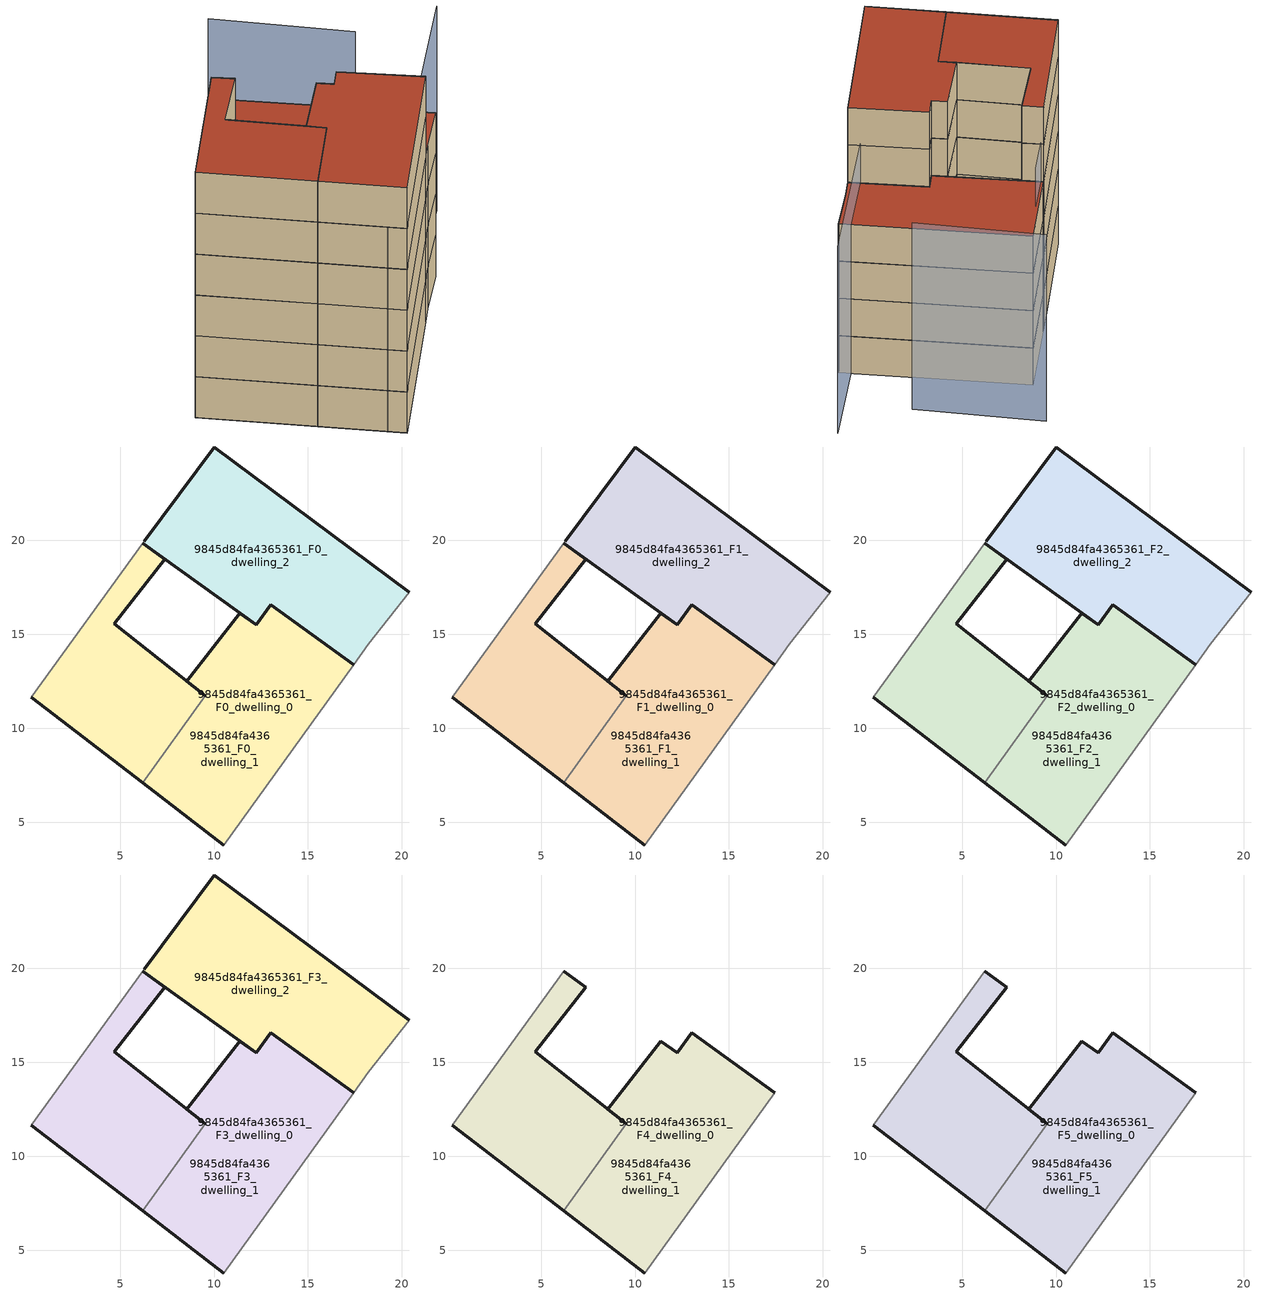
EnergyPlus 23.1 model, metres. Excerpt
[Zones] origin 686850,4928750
9845d84fa4365361_F0_dwelling_0
 floor ground (EU_floor_Construction): 6.2,7.1 9.54,11.75 8.56,12.52 4.68,15.58 7.38,19.01 6.21,19.87 6.21,19.86 0.28,11.65 z0; 10.52,3.79 17.42,13.39 13.01,16.57 12.25,15.51 11.38,16.14 8.56,12.52 9.54,11.75 6.2,7.1 z0
 wall outside (EU_wall_Construction): 6.2,7.1 0.28,11.65 / 6.21,19.87 7.39,19.01 4.68,15.58 9.54,11.75 z0:3
 wall adiabatic (EU_wall_Construction): 0.28,11.65 6.21,19.86 6.21,19.87 z0:3
 wall to 9845d84fa4365361_F0_dwelling_1 (EU_wall_Construction): 9.54,11.75 6.2,7.1 z0:3
9845d84fa4365361_F0_dwelling_1
 floor ground (EU_floor_Construction): 6.2,7.1 9.54,11.75 8.56,12.52 4.68,15.58 7.38,19.01 6.21,19.87 6.21,19.86 0.28,11.65 z0; 10.52,3.79 17.42,13.39 13.01,16.57 12.25,15.51 11.38,16.14 8.56,12.52 9.54,11.75 6.2,7.1 z0
 wall outside (EU_wall_Construction): 10.52,3.79 6.2,7.1 / 9.54,11.75 8.56,12.52 11.38,16.14 12.25,15.51 13.01,16.57 17.42,13.39 z0:3
 wall adiabatic (EU_wall_Construction): 17.42,13.39 10.52,3.79 z0:3
9845d84fa4365361_F0_dwelling_2
 floor ground (EU_floor_Construction): 18.21,14.49 20.38,17.25 10,24.98 6.29,19.97 6.21,19.87 12.25,15.51 13.01,16.57 17.42,13.39 z0
 wall outside (EU_wall_Construction): 6.29,19.97 10,24.98 20.38,17.25 / 17.42,13.39 13.01,16.57 12.25,15.51 6.21,19.87 z0:3
 wall adiabatic (EU_wall_Construction): 6.21,19.87 6.29,19.97 / 20.38,17.25 18.21,14.49 17.42,13.39 z0:3
9845d84fa4365361_F1_dwelling_0
 floor outside (EU_floor_Construction): 10.52,3.79 17.42,13.39 13.01,16.57 12.25,15.51 11.38,16.14 8.56,12.52 9.54,11.75 6.2,7.1 z3; 6.2,7.1 9.54,11.75 8.56,12.52 4.68,15.58 7.38,19.01 6.21,19.87 6.21,19.86 0.28,11.65 z3
 wall outside (EU_wall_Construction): 6.2,7.1 0.28,11.65 / 6.21,19.87 7.39,19.01 4.68,15.58 9.54,11.75 z3:6
 wall adiabatic (EU_wall_Construction): 0.28,11.65 6.21,19.86 6.21,19.87 z3:6
 wall to 9845d84fa4365361_F1_dwelling_1 (EU_wall_Construction): 9.54,11.75 6.2,7.1 z3:6
9845d84fa4365361_F1_dwelling_1
 floor to 9845d84fa4365361_F0_dwelling_1 (EU_floor_Construction): 6.2,7.1 9.54,11.75 8.56,12.52 4.68,15.58 7.38,19.01 6.21,19.87 6.21,19.86 0.28,11.65 z3; 10.52,3.79 17.42,13.39 13.01,16.57 12.25,15.51 11.38,16.14 8.56,12.52 9.54,11.75 6.2,7.1 z3
 wall outside (EU_wall_Construction): 10.52,3.79 6.2,7.1 / 9.54,11.75 8.56,12.52 11.38,16.14 12.25,15.51 13.01,16.57 17.42,13.39 z3:6
 wall adiabatic (EU_wall_Construction): 17.42,13.39 10.52,3.79 z3:6
9845d84fa4365361_F1_dwelling_2
 floor to 9845d84fa4365361_F0_dwelling_2 (EU_floor_Construction): 18.21,14.49 20.38,17.25 10,24.98 6.29,19.97 6.21,19.87 12.25,15.51 13.01,16.57 17.42,13.39 z3
 wall outside (EU_wall_Construction): 6.29,19.97 10,24.98 20.38,17.25 / 17.42,13.39 13.01,16.57 12.25,15.51 6.21,19.87 z3:6
 wall adiabatic (EU_wall_Construction): 6.21,19.87 6.29,19.97 / 20.38,17.25 18.21,14.49 17.42,13.39 z3:6
9845d84fa4365361_F2_dwelling_0
 floor outside (EU_floor_Construction): 10.52,3.79 17.42,13.39 13.01,16.57 12.25,15.51 11.38,16.14 8.56,12.52 9.54,11.75 6.2,7.1 z6; 6.2,7.1 9.54,11.75 8.56,12.52 4.68,15.58 7.38,19.01 6.21,19.87 6.21,19.86 0.28,11.65 z6
 wall outside (EU_wall_Construction): 6.2,7.1 0.28,11.65 / 6.21,19.87 7.39,19.01 4.68,15.58 9.54,11.75 z6:9
 wall adiabatic (EU_wall_Construction): 0.28,11.65 6.21,19.86 6.21,19.87 z6:9
 wall to 9845d84fa4365361_F2_dwelling_1 (EU_wall_Construction): 9.54,11.75 6.2,7.1 z6:9
9845d84fa4365361_F2_dwelling_1
 floor to 9845d84fa4365361_F1_dwelling_1 (EU_floor_Construction): 6.2,7.1 9.54,11.75 8.56,12.52 4.68,15.58 7.38,19.01 6.21,19.87 6.21,19.86 0.28,11.65 z6; 10.52,3.79 17.42,13.39 13.01,16.57 12.25,15.51 11.38,16.14 8.56,12.52 9.54,11.75 6.2,7.1 z6
 wall outside (EU_wall_Construction): 10.52,3.79 6.2,7.1 / 9.54,11.75 8.56,12.52 11.38,16.14 12.25,15.51 13.01,16.57 17.42,13.39 z6:9
 wall adiabatic (EU_wall_Construction): 17.42,13.39 10.52,3.79 z6:9
9845d84fa4365361_F2_dwelling_2
 floor to 9845d84fa4365361_F1_dwelling_2 (EU_floor_Construction): 18.21,14.49 20.38,17.25 10,24.98 6.29,19.97 6.21,19.87 12.25,15.51 13.01,16.57 17.42,13.39 z6
 wall outside (EU_wall_Construction): 6.29,19.97 10,24.98 20.38,17.25 / 17.42,13.39 13.01,16.57 12.25,15.51 6.21,19.87 z6:9
 wall adiabatic (EU_wall_Construction): 6.21,19.87 6.29,19.97 / 20.38,17.25 18.21,14.49 17.42,13.39 z6:9
9845d84fa4365361_F3_dwelling_0
 floor outside (EU_floor_Construction): 10.52,3.79 17.42,13.39 13.01,16.57 12.25,15.51 11.38,16.14 8.56,12.52 9.54,11.75 6.2,7.1 z9; 6.2,7.1 9.54,11.75 8.56,12.52 4.68,15.58 7.38,19.01 6.21,19.87 6.21,19.86 0.28,11.65 z9
 wall outside (EU_wall_Construction): 6.2,7.1 0.28,11.65 / 6.21,19.87 7.39,19.01 4.68,15.58 9.54,11.75 z9:12
 wall adiabatic (EU_wall_Construction): 0.28,11.65 6.21,19.86 6.21,19.87 z9:12
 wall to 9845d84fa4365361_F3_dwelling_1 (EU_wall_Construction): 9.54,11.75 6.2,7.1 z9:12
9845d84fa4365361_F3_dwelling_1
 floor to 9845d84fa4365361_F2_dwelling_1 (EU_floor_Construction): 6.2,7.1 9.54,11.75 8.56,12.52 4.68,15.58 7.38,19.01 6.21,19.87 6.21,19.86 0.28,11.65 z9; 10.52,3.79 17.42,13.39 13.01,16.57 12.25,15.51 11.38,16.14 8.56,12.52 9.54,11.75 6.2,7.1 z9
 wall outside (EU_wall_Construction): 10.52,3.79 6.2,7.1 / 9.54,11.75 8.56,12.52 11.38,16.14 12.25,15.51 13.01,16.57 17.42,13.39 z9:12
 wall adiabatic (EU_wall_Construction): 17.42,13.39 10.52,3.79 z9:12
9845d84fa4365361_F3_dwelling_2
 floor to 9845d84fa4365361_F2_dwelling_2 (EU_floor_Construction): 18.21,14.49 20.38,17.25 10,24.98 6.29,19.97 6.21,19.87 12.25,15.51 13.01,16.57 17.42,13.39 z9
 wall outside (EU_wall_Construction): 6.29,19.97 10,24.98 20.38,17.25 / 17.42,13.39 13.01,16.57 12.25,15.51 6.21,19.87 z9:12
 wall adiabatic (EU_wall_Construction): 6.21,19.87 6.29,19.97 / 20.38,17.25 18.21,14.49 17.42,13.39 z9:12
 roof outside (EU_roof_Construction): 20.38,17.25 18.21,14.49 17.42,13.39 13.01,16.57 12.25,15.51 6.21,19.87 6.29,19.97 10,24.98 z12
9845d84fa4365361_F4_dwelling_0
 floor outside (EU_floor_Construction): 10.52,3.79 17.42,13.39 13.01,16.57 12.25,15.51 11.38,16.14 8.56,12.52 9.54,11.75 6.2,7.1 z12; 6.2,7.1 9.54,11.75 8.56,12.52 4.68,15.58 7.38,19.01 6.21,19.87 6.21,19.86 0.28,11.65 z12
 wall outside (EU_wall_Construction): 6.2,7.1 0.28,11.65 / 6.21,19.87 7.39,19.01 4.68,15.58 9.54,11.75 z12:15
 wall adiabatic (EU_wall_Construction): 0.28,11.65 6.21,19.86 6.21,19.87 z12:15
 wall to 9845d84fa4365361_F4_dwelling_1 (EU_wall_Construction): 9.54,11.75 6.2,7.1 z12:15
9845d84fa4365361_F4_dwelling_1
 floor to 9845d84fa4365361_F3_dwelling_1 (EU_floor_Construction): 6.2,7.1 9.54,11.75 8.56,12.52 4.68,15.58 7.38,19.01 6.21,19.87 6.21,19.86 0.28,11.65 z12; 10.52,3.79 17.42,13.39 13.01,16.57 12.25,15.51 11.38,16.14 8.56,12.52 9.54,11.75 6.2,7.1 z12
 wall outside (EU_wall_Construction): 10.52,3.79 6.2,7.1 / 9.54,11.75 8.56,12.52 11.38,16.14 12.25,15.51 13.01,16.57 17.42,13.39 z12:15
 wall adiabatic (EU_wall_Construction): 17.42,13.39 10.52,3.79 z12:15
9845d84fa4365361_F5_dwelling_0
 floor outside (EU_floor_Construction): 10.52,3.79 17.42,13.39 13.01,16.57 12.25,15.51 11.38,16.14 8.56,12.52 9.54,11.75 6.2,7.1 z15; 6.2,7.1 9.54,11.75 8.56,12.52 4.68,15.58 7.38,19.01 6.21,19.87 6.21,19.86 0.28,11.65 z15
 wall outside (EU_wall_Construction): 6.2,7.1 0.28,11.65 / 6.21,19.87 7.39,19.01 4.68,15.58 9.54,11.75 z15:18
 wall adiabatic (EU_wall_Construction): 0.28,11.65 6.21,19.86 6.21,19.87 z15:18
 wall to 9845d84fa4365361_F5_dwelling_1 (EU_wall_Construction): 9.54,11.75 6.2,7.1 z15:18
 roof outside (EU_roof_Construction): 17.42,13.39 10.52,3.79 6.2,7.1 9.54,11.75 8.56,12.52 11.38,16.14 12.25,15.51 13.01,16.57 z18; 7.38,19.01 4.68,15.58 8.56,12.52 9.54,11.75 6.2,7.1 0.28,11.65 6.21,19.86 6.21,19.87 z18
9845d84fa4365361_F5_dwelling_1
 floor to 9845d84fa4365361_F4_dwelling_1 (EU_floor_Construction): 6.2,7.1 9.54,11.75 8.56,12.52 4.68,15.58 7.38,19.01 6.21,19.87 6.21,19.86 0.28,11.65 z15; 10.52,3.79 17.42,13.39 13.01,16.57 12.25,15.51 11.38,16.14 8.56,12.52 9.54,11.75 6.2,7.1 z15
 wall outside (EU_wall_Construction): 10.52,3.79 6.2,7.1 / 9.54,11.75 8.56,12.52 11.38,16.14 12.25,15.51 13.01,16.57 17.42,13.39 z15:18
 wall adiabatic (EU_wall_Construction): 17.42,13.39 10.52,3.79 z15:18
 roof outside (EU_roof_Construction): 17.42,13.39 10.52,3.79 6.2,7.1 9.54,11.75 8.56,12.52 11.38,16.14 12.25,15.51 13.01,16.57 z18; 7.38,19.01 4.68,15.58 8.56,12.52 9.54,11.75 6.2,7.1 0.28,11.65 6.21,19.86 6.21,19.87 z18
shading: 9.58,4.51 23.94,23.23 / 8.07,22.01 0.28,11.65 / 18.3,23.35 11.35,29 z0:15
[Building]
EU S2 Campaign: North Axis=0; Terrain=City; Solar Distribution=FullExterior
[Site:Location]
Bologna: Latitude=44.5; Longitude=11.25; Time Zone=1; Elevation=37
[SizingPeriod:WeatherFileDays]
AnnualSizingPeriod: Begin Month=1; Begin Day of Month=1; End Month=12; End Day of Month=31; Day of Week for Start Day=Monday; Use Weather File Daylight Saving Period=No; Use Weather File Rain and Snow Indicators=No
[MATERIAL]
EU_InternalMass_Material: Roughness=MediumRough; Thickness=0.1; Conductivity=1; Density=1800; Specific Heat=900; Thermal Absorptance=0.9; Solar Absorptance=0.7; Visible Absorptance=0.7
[MATERIAL:NOMASS] Roughness=MediumRough; Thermal Absorptance=0.9; Solar Absorptance=0.7; Visible Absorptance=0.7
Name | Thermal Resistance
EU_wall_NoMass | 0.905828
EU_roof_NoMass | 0.37593
EU_floor_NoMass | 0.67114
[CONSTRUCTION]
EU_wall_Construction: EU_wall_NoMass
EU_roof_Construction: EU_roof_NoMass
EU_floor_Construction: EU_floor_NoMass
EU_InternalMass_Construction: EU_InternalMass_Material
[ZONE] Type=1; Multiplier=1; Ceiling Height=autocalculate; Floor Area=autocalculate; Part of Total Floor Area=Yes
Name | Volume
9845d84fa4365361_F0_dwelling_0; 9845d84fa4365361_F1_dwelling_0; 9845d84fa4365361_F2_dwelling_0; 9845d84fa4365361_F3_dwelling_0; 9845d84fa4365361_F4_dwelling_0; 9845d84fa4365361_F5_dwelling_0; 9845d84fa4365361_F0_dwelling_1; 9845d84fa4365361_F1_dwelling_1; 9845d84fa4365361_F2_dwelling_1; 9845d84fa4365361_F3_dwelling_1; 9845d84fa4365361_F4_dwelling_1; 9845d84fa4365361_F5_dwelling_1 | 354.402
9845d84fa4365361_F0_dwelling_2 | 220.613
9845d84fa4365361_F1_dwelling_2; 9845d84fa4365361_F2_dwelling_2; 9845d84fa4365361_F3_dwelling_2 | 220.614
[INTERNALMASS] Construction=EU_InternalMass_Construction
Name | Zone or ZoneList | Surface Area
9845d84fa4365361_F0_dwelling_0_EU_InternalMass | 9845d84fa4365361_F0_dwelling_0 | 48.8896
9845d84fa4365361_F0_dwelling_1_EU_InternalMass | 9845d84fa4365361_F0_dwelling_1 | 69.2447
9845d84fa4365361_F0_dwelling_2_EU_InternalMass | 9845d84fa4365361_F0_dwelling_2 | 73.541
9845d84fa4365361_F1_dwelling_0_EU_InternalMass | 9845d84fa4365361_F1_dwelling_0 | 48.8896
9845d84fa4365361_F1_dwelling_1_EU_InternalMass | 9845d84fa4365361_F1_dwelling_1 | 69.2447
9845d84fa4365361_F1_dwelling_2_EU_InternalMass | 9845d84fa4365361_F1_dwelling_2 | 73.541
9845d84fa4365361_F2_dwelling_0_EU_InternalMass | 9845d84fa4365361_F2_dwelling_0 | 48.8896
9845d84fa4365361_F2_dwelling_1_EU_InternalMass | 9845d84fa4365361_F2_dwelling_1 | 69.2447
9845d84fa4365361_F2_dwelling_2_EU_InternalMass | 9845d84fa4365361_F2_dwelling_2 | 73.541
9845d84fa4365361_F3_dwelling_0_EU_InternalMass | 9845d84fa4365361_F3_dwelling_0 | 48.8896
9845d84fa4365361_F3_dwelling_1_EU_InternalMass | 9845d84fa4365361_F3_dwelling_1 | 69.2447
9845d84fa4365361_F3_dwelling_2_EU_InternalMass | 9845d84fa4365361_F3_dwelling_2 | 73.541
9845d84fa4365361_F4_dwelling_0_EU_InternalMass | 9845d84fa4365361_F4_dwelling_0 | 95.8369
9845d84fa4365361_F4_dwelling_1_EU_InternalMass | 9845d84fa4365361_F4_dwelling_1 | 95.8341
9845d84fa4365361_F5_dwelling_0_EU_InternalMass | 9845d84fa4365361_F5_dwelling_0 | 95.8369
9845d84fa4365361_F5_dwelling_1_EU_InternalMass | 9845d84fa4365361_F5_dwelling_1 | 95.8341
[OTHEREQUIPMENT] Fuel Type=Electricity; Design Level Calculation Method=Watts/Area; Power per Zone Floor Area=1; Fraction Latent=0; Fraction Radiant=0; Fraction Lost=0; Carbon Dioxide Generation Rate=0; EndUse Subcategory=EU_Step8_InternalGains
Name | Zone or ZoneList or Space or SpaceList | Schedule
EU_Step8_InternalGain_9845d84fa4365361_F0_dwelling_0_f000 | 9845d84fa4365361_F0_dwelling_0 | EU_Step8_GainSchedule_9845d84fa4365361_F0_dwelling_0_f000
EU_Step8_InternalGain_9845d84fa4365361_F0_dwelling_1_f000 | 9845d84fa4365361_F0_dwelling_1 | EU_Step8_GainSchedule_9845d84fa4365361_F0_dwelling_1_f000
EU_Step8_InternalGain_9845d84fa4365361_F0_dwelling_2_f000 | 9845d84fa4365361_F0_dwelling_2 | EU_Step8_GainSchedule_9845d84fa4365361_F0_dwelling_2_f000
EU_Step8_InternalGain_9845d84fa4365361_F1_dwelling_0_f000 | 9845d84fa4365361_F1_dwelling_0 | EU_Step8_GainSchedule_9845d84fa4365361_F1_dwelling_0_f000
EU_Step8_InternalGain_9845d84fa4365361_F1_dwelling_1_f000 | 9845d84fa4365361_F1_dwelling_1 | EU_Step8_GainSchedule_9845d84fa4365361_F1_dwelling_1_f000
EU_Step8_InternalGain_9845d84fa4365361_F1_dwelling_2_f000 | 9845d84fa4365361_F1_dwelling_2 | EU_Step8_GainSchedule_9845d84fa4365361_F1_dwelling_2_f000
EU_Step8_InternalGain_9845d84fa4365361_F2_dwelling_0_f000 | 9845d84fa4365361_F2_dwelling_0 | EU_Step8_GainSchedule_9845d84fa4365361_F2_dwelling_0_f000
EU_Step8_InternalGain_9845d84fa4365361_F2_dwelling_1_f000 | 9845d84fa4365361_F2_dwelling_1 | EU_Step8_GainSchedule_9845d84fa4365361_F2_dwelling_1_f000
EU_Step8_InternalGain_9845d84fa4365361_F2_dwelling_2_f000 | 9845d84fa4365361_F2_dwelling_2 | EU_Step8_GainSchedule_9845d84fa4365361_F2_dwelling_2_f000
EU_Step8_InternalGain_9845d84fa4365361_F3_dwelling_0_f000 | 9845d84fa4365361_F3_dwelling_0 | EU_Step8_GainSchedule_9845d84fa4365361_F3_dwelling_0_f000
EU_Step8_InternalGain_9845d84fa4365361_F3_dwelling_1_f000 | 9845d84fa4365361_F3_dwelling_1 | EU_Step8_GainSchedule_9845d84fa4365361_F3_dwelling_1_f000
EU_Step8_InternalGain_9845d84fa4365361_F3_dwelling_2_f000 | 9845d84fa4365361_F3_dwelling_2 | EU_Step8_GainSchedule_9845d84fa4365361_F3_dwelling_2_f000
EU_Step8_InternalGain_9845d84fa4365361_F4_dwelling_0_f000 | 9845d84fa4365361_F4_dwelling_0 | EU_Step8_GainSchedule_9845d84fa4365361_F4_dwelling_0_f000
EU_Step8_InternalGain_9845d84fa4365361_F4_dwelling_1_f000 | 9845d84fa4365361_F4_dwelling_1 | EU_Step8_GainSchedule_9845d84fa4365361_F4_dwelling_1_f000
EU_Step8_InternalGain_9845d84fa4365361_F5_dwelling_0_f000 | 9845d84fa4365361_F5_dwelling_0 | EU_Step8_GainSchedule_9845d84fa4365361_F5_dwelling_0_f000
EU_Step8_InternalGain_9845d84fa4365361_F5_dwelling_1_f000 | 9845d84fa4365361_F5_dwelling_1 | EU_Step8_GainSchedule_9845d84fa4365361_F5_dwelling_1_f000
[ZONEVENTILATION:DESIGNFLOWRATE] Schedule=EU_AlwaysOn; Design Flow Rate Calculation Method=AirChanges/Hour; Air Changes per Hour=0.73129; Ventilation Type=Natural; Fan Pressure Rise=0; Fan Total Efficiency=1; Constant Term Coefficient=1; Temperature Term Coefficient=0; Velocity Term Coefficient=0; Velocity Squared Term Coefficient=0; Minimum Indoor Temperature=-100; Maximum Indoor Temperature=100; Delta Temperature=-100; Minimum Outdoor Temperature=-100; Maximum Outdoor Temperature=100; Maximum Wind Speed=40
Name | Zone or ZoneList or Space or SpaceList
EU_ConstantAir_9845d84fa4365361_F0_dwelling_0 | 9845d84fa4365361_F0_dwelling_0
EU_ConstantAir_9845d84fa4365361_F0_dwelling_1 | 9845d84fa4365361_F0_dwelling_1
EU_ConstantAir_9845d84fa4365361_F0_dwelling_2 | 9845d84fa4365361_F0_dwelling_2
EU_ConstantAir_9845d84fa4365361_F1_dwelling_0 | 9845d84fa4365361_F1_dwelling_0
EU_ConstantAir_9845d84fa4365361_F1_dwelling_1 | 9845d84fa4365361_F1_dwelling_1
EU_ConstantAir_9845d84fa4365361_F1_dwelling_2 | 9845d84fa4365361_F1_dwelling_2
EU_ConstantAir_9845d84fa4365361_F2_dwelling_0 | 9845d84fa4365361_F2_dwelling_0
EU_ConstantAir_9845d84fa4365361_F2_dwelling_1 | 9845d84fa4365361_F2_dwelling_1
EU_ConstantAir_9845d84fa4365361_F2_dwelling_2 | 9845d84fa4365361_F2_dwelling_2
EU_ConstantAir_9845d84fa4365361_F3_dwelling_0 | 9845d84fa4365361_F3_dwelling_0
EU_ConstantAir_9845d84fa4365361_F3_dwelling_1 | 9845d84fa4365361_F3_dwelling_1
EU_ConstantAir_9845d84fa4365361_F3_dwelling_2 | 9845d84fa4365361_F3_dwelling_2
EU_ConstantAir_9845d84fa4365361_F4_dwelling_0 | 9845d84fa4365361_F4_dwelling_0
EU_ConstantAir_9845d84fa4365361_F4_dwelling_1 | 9845d84fa4365361_F4_dwelling_1
EU_ConstantAir_9845d84fa4365361_F5_dwelling_0 | 9845d84fa4365361_F5_dwelling_0
EU_ConstantAir_9845d84fa4365361_F5_dwelling_1 | 9845d84fa4365361_F5_dwelling_1
[HVACTEMPLATE:THERMOSTAT] Constant Heating Setpoint=20; Constant Cooling Setpoint=50
EU_HeatOnly_9845d84fa4365361_F0_dwelling_0; EU_HeatOnly_9845d84fa4365361_F0_dwelling_1; EU_HeatOnly_9845d84fa4365361_F0_dwelling_2; EU_HeatOnly_9845d84fa4365361_F1_dwelling_0; EU_HeatOnly_9845d84fa4365361_F1_dwelling_1; EU_HeatOnly_9845d84fa4365361_F1_dwelling_2; EU_HeatOnly_9845d84fa4365361_F2_dwelling_0; EU_HeatOnly_9845d84fa4365361_F2_dwelling_1; EU_HeatOnly_9845d84fa4365361_F2_dwelling_2; EU_HeatOnly_9845d84fa4365361_F3_dwelling_0; EU_HeatOnly_9845d84fa4365361_F3_dwelling_1; EU_HeatOnly_9845d84fa4365361_F3_dwelling_2; EU_HeatOnly_9845d84fa4365361_F4_dwelling_0; EU_HeatOnly_9845d84fa4365361_F4_dwelling_1; EU_HeatOnly_9845d84fa4365361_F5_dwelling_0; EU_HeatOnly_9845d84fa4365361_F5_dwelling_1
[HVACTEMPLATE:ZONE:IDEALLOADSAIRSYSTEM] System Availability Schedule=EU_AlwaysOn; Maximum Heating Supply Air Temperature=50; Minimum Cooling Supply Air Temperature=13; Maximum Heating Supply Air Humidity Ratio=0.0156; Minimum Cooling Supply Air Humidity Ratio=0.0077; Heating Limit=NoLimit; Cooling Limit=NoLimit; Heating Availability Schedule=EU_AlwaysOn; Cooling Availability Schedule=EU_CoolingOff; Dehumidification Control Type=ConstantSensibleHeatRatio; Cooling Sensible Heat Ratio=0.7; Dehumidification Setpoint=60; Humidification Control Type=None; Humidification Setpoint=30; Outdoor Air Method=None; Outdoor Air Flow Rate per Person=0.00944; Outdoor Air Flow Rate per Zone Floor Area=0; Outdoor Air Flow Rate per Zone=0; Demand Controlled Ventilation Type=None; Outdoor Air Economizer Type=NoEconomizer; Heat Recovery Type=None; Sensible Heat Recovery Effectiveness=0.7; Latent Heat Recovery Effectiveness=0.65
Name | Template Thermostat
9845d84fa4365361_F0_dwelling_0 | EU_HeatOnly_9845d84fa4365361_F0_dwelling_0
9845d84fa4365361_F0_dwelling_1 | EU_HeatOnly_9845d84fa4365361_F0_dwelling_1
9845d84fa4365361_F0_dwelling_2 | EU_HeatOnly_9845d84fa4365361_F0_dwelling_2
9845d84fa4365361_F1_dwelling_0 | EU_HeatOnly_9845d84fa4365361_F1_dwelling_0
9845d84fa4365361_F1_dwelling_1 | EU_HeatOnly_9845d84fa4365361_F1_dwelling_1
9845d84fa4365361_F1_dwelling_2 | EU_HeatOnly_9845d84fa4365361_F1_dwelling_2
9845d84fa4365361_F2_dwelling_0 | EU_HeatOnly_9845d84fa4365361_F2_dwelling_0
9845d84fa4365361_F2_dwelling_1 | EU_HeatOnly_9845d84fa4365361_F2_dwelling_1
9845d84fa4365361_F2_dwelling_2 | EU_HeatOnly_9845d84fa4365361_F2_dwelling_2
9845d84fa4365361_F3_dwelling_0 | EU_HeatOnly_9845d84fa4365361_F3_dwelling_0
9845d84fa4365361_F3_dwelling_1 | EU_HeatOnly_9845d84fa4365361_F3_dwelling_1
9845d84fa4365361_F3_dwelling_2 | EU_HeatOnly_9845d84fa4365361_F3_dwelling_2
9845d84fa4365361_F4_dwelling_0 | EU_HeatOnly_9845d84fa4365361_F4_dwelling_0
9845d84fa4365361_F4_dwelling_1 | EU_HeatOnly_9845d84fa4365361_F4_dwelling_1
9845d84fa4365361_F5_dwelling_0 | EU_HeatOnly_9845d84fa4365361_F5_dwelling_0
9845d84fa4365361_F5_dwelling_1 | EU_HeatOnly_9845d84fa4365361_F5_dwelling_1
[SIZING:ZONE] Zone Cooling Design Supply Air Temperature Input Method=SupplyAirTemperature; Zone Cooling Design Supply Air Temperature=13; Zone Heating Design Supply Air Temperature Input Method=SupplyAirTemperature; Zone Heating Design Supply Air Temperature=50; Zone Cooling Design Supply Air Humidity Ratio=0.008; Zone Heating Design Supply Air Humidity Ratio=0.008; Cooling Design Air Flow Method=DesignDay; Cooling Design Air Flow Rate=0; Cooling Minimum Air Flow per Zone Floor Area=0.000762; Cooling Minimum Air Flow=0; Cooling Minimum Air Flow Fraction=0.2; Heating Design Air Flow Method=DesignDay; Heating Design Air Flow Rate=0; Heating Maximum Air Flow per Zone Floor Area=0.002032; Heating Maximum Air Flow=0.141576; Heating Maximum Air Flow Fraction=0.3; Account for Dedicated Outdoor Air System=No; Dedicated Outdoor Air System Control Strategy=NeutralSupplyAir; Dedicated Outdoor Air Low Setpoint Temperature for Design=autosize; Dedicated Outdoor Air High Setpoint Temperature for Design=autosize; Zone Load Sizing Method=Sensible Load Only No Latent Load; Zone Latent Cooling Design Supply Air Humidity Ratio Input Method=HumidityRatioDifference; Zone Cooling Design Supply Air Humidity Ratio Difference=0.005; Zone Latent Heating Design Supply Air Humidity Ratio Input Method=HumidityRatioDifference; Zone Humidification Design Supply Air Humidity Ratio Difference=0.005
9845d84fa4365361_F0_dwelling_0; 9845d84fa4365361_F0_dwelling_1; 9845d84fa4365361_F0_dwelling_2; 9845d84fa4365361_F1_dwelling_0; 9845d84fa4365361_F1_dwelling_1; 9845d84fa4365361_F1_dwelling_2; 9845d84fa4365361_F2_dwelling_0; 9845d84fa4365361_F2_dwelling_1; 9845d84fa4365361_F2_dwelling_2; 9845d84fa4365361_F3_dwelling_0; 9845d84fa4365361_F3_dwelling_1; 9845d84fa4365361_F3_dwelling_2; 9845d84fa4365361_F4_dwelling_0; 9845d84fa4365361_F4_dwelling_1; 9845d84fa4365361_F5_dwelling_0; 9845d84fa4365361_F5_dwelling_1
[SCHEDULE:CONSTANT]
Name | Hourly Value
EU_AlwaysOn | 1
EU_CoolingOff | 0
[SCHEDULE:FILE] Column Number=1; Rows to Skip at Top=0; Number of Hours of Data=8760; Column Separator=Comma; Interpolate to Timestep=No; Minutes per Item=60; Adjust Schedule for Daylight Savings=Yes
Name | File
EU_Step8_GainSchedule_9845d84fa4365361_F0_dwelling_0_f000 | ../../schedules/9845d84fa4365361/9845d84fa4365361_F0_dwelling_0_f000_gain.csv
EU_Step8_GainSchedule_9845d84fa4365361_F0_dwelling_1_f000 | ../../schedules/9845d84fa4365361/9845d84fa4365361_F0_dwelling_1_f000_gain.csv
EU_Step8_GainSchedule_9845d84fa4365361_F0_dwelling_2_f000 | ../../schedules/9845d84fa4365361/9845d84fa4365361_F0_dwelling_2_f000_gain.csv
EU_Step8_GainSchedule_9845d84fa4365361_F1_dwelling_0_f000 | ../../schedules/9845d84fa4365361/9845d84fa4365361_F1_dwelling_0_f000_gain.csv
EU_Step8_GainSchedule_9845d84fa4365361_F1_dwelling_1_f000 | ../../schedules/9845d84fa4365361/9845d84fa4365361_F1_dwelling_1_f000_gain.csv
EU_Step8_GainSchedule_9845d84fa4365361_F1_dwelling_2_f000 | ../../schedules/9845d84fa4365361/9845d84fa4365361_F1_dwelling_2_f000_gain.csv
EU_Step8_GainSchedule_9845d84fa4365361_F2_dwelling_0_f000 | ../../schedules/9845d84fa4365361/9845d84fa4365361_F2_dwelling_0_f000_gain.csv
EU_Step8_GainSchedule_9845d84fa4365361_F2_dwelling_1_f000 | ../../schedules/9845d84fa4365361/9845d84fa4365361_F2_dwelling_1_f000_gain.csv
EU_Step8_GainSchedule_9845d84fa4365361_F2_dwelling_2_f000 | ../../schedules/9845d84fa4365361/9845d84fa4365361_F2_dwelling_2_f000_gain.csv
EU_Step8_GainSchedule_9845d84fa4365361_F3_dwelling_0_f000 | ../../schedules/9845d84fa4365361/9845d84fa4365361_F3_dwelling_0_f000_gain.csv
EU_Step8_GainSchedule_9845d84fa4365361_F3_dwelling_1_f000 | ../../schedules/9845d84fa4365361/9845d84fa4365361_F3_dwelling_1_f000_gain.csv
EU_Step8_GainSchedule_9845d84fa4365361_F3_dwelling_2_f000 | ../../schedules/9845d84fa4365361/9845d84fa4365361_F3_dwelling_2_f000_gain.csv
EU_Step8_GainSchedule_9845d84fa4365361_F4_dwelling_0_f000 | ../../schedules/9845d84fa4365361/9845d84fa4365361_F4_dwelling_0_f000_gain.csv
EU_Step8_GainSchedule_9845d84fa4365361_F4_dwelling_1_f000 | ../../schedules/9845d84fa4365361/9845d84fa4365361_F4_dwelling_1_f000_gain.csv
EU_Step8_GainSchedule_9845d84fa4365361_F5_dwelling_0_f000 | ../../schedules/9845d84fa4365361/9845d84fa4365361_F5_dwelling_0_f000_gain.csv
EU_Step8_GainSchedule_9845d84fa4365361_F5_dwelling_1_f000 | ../../schedules/9845d84fa4365361/9845d84fa4365361_F5_dwelling_1_f000_gain.csv
